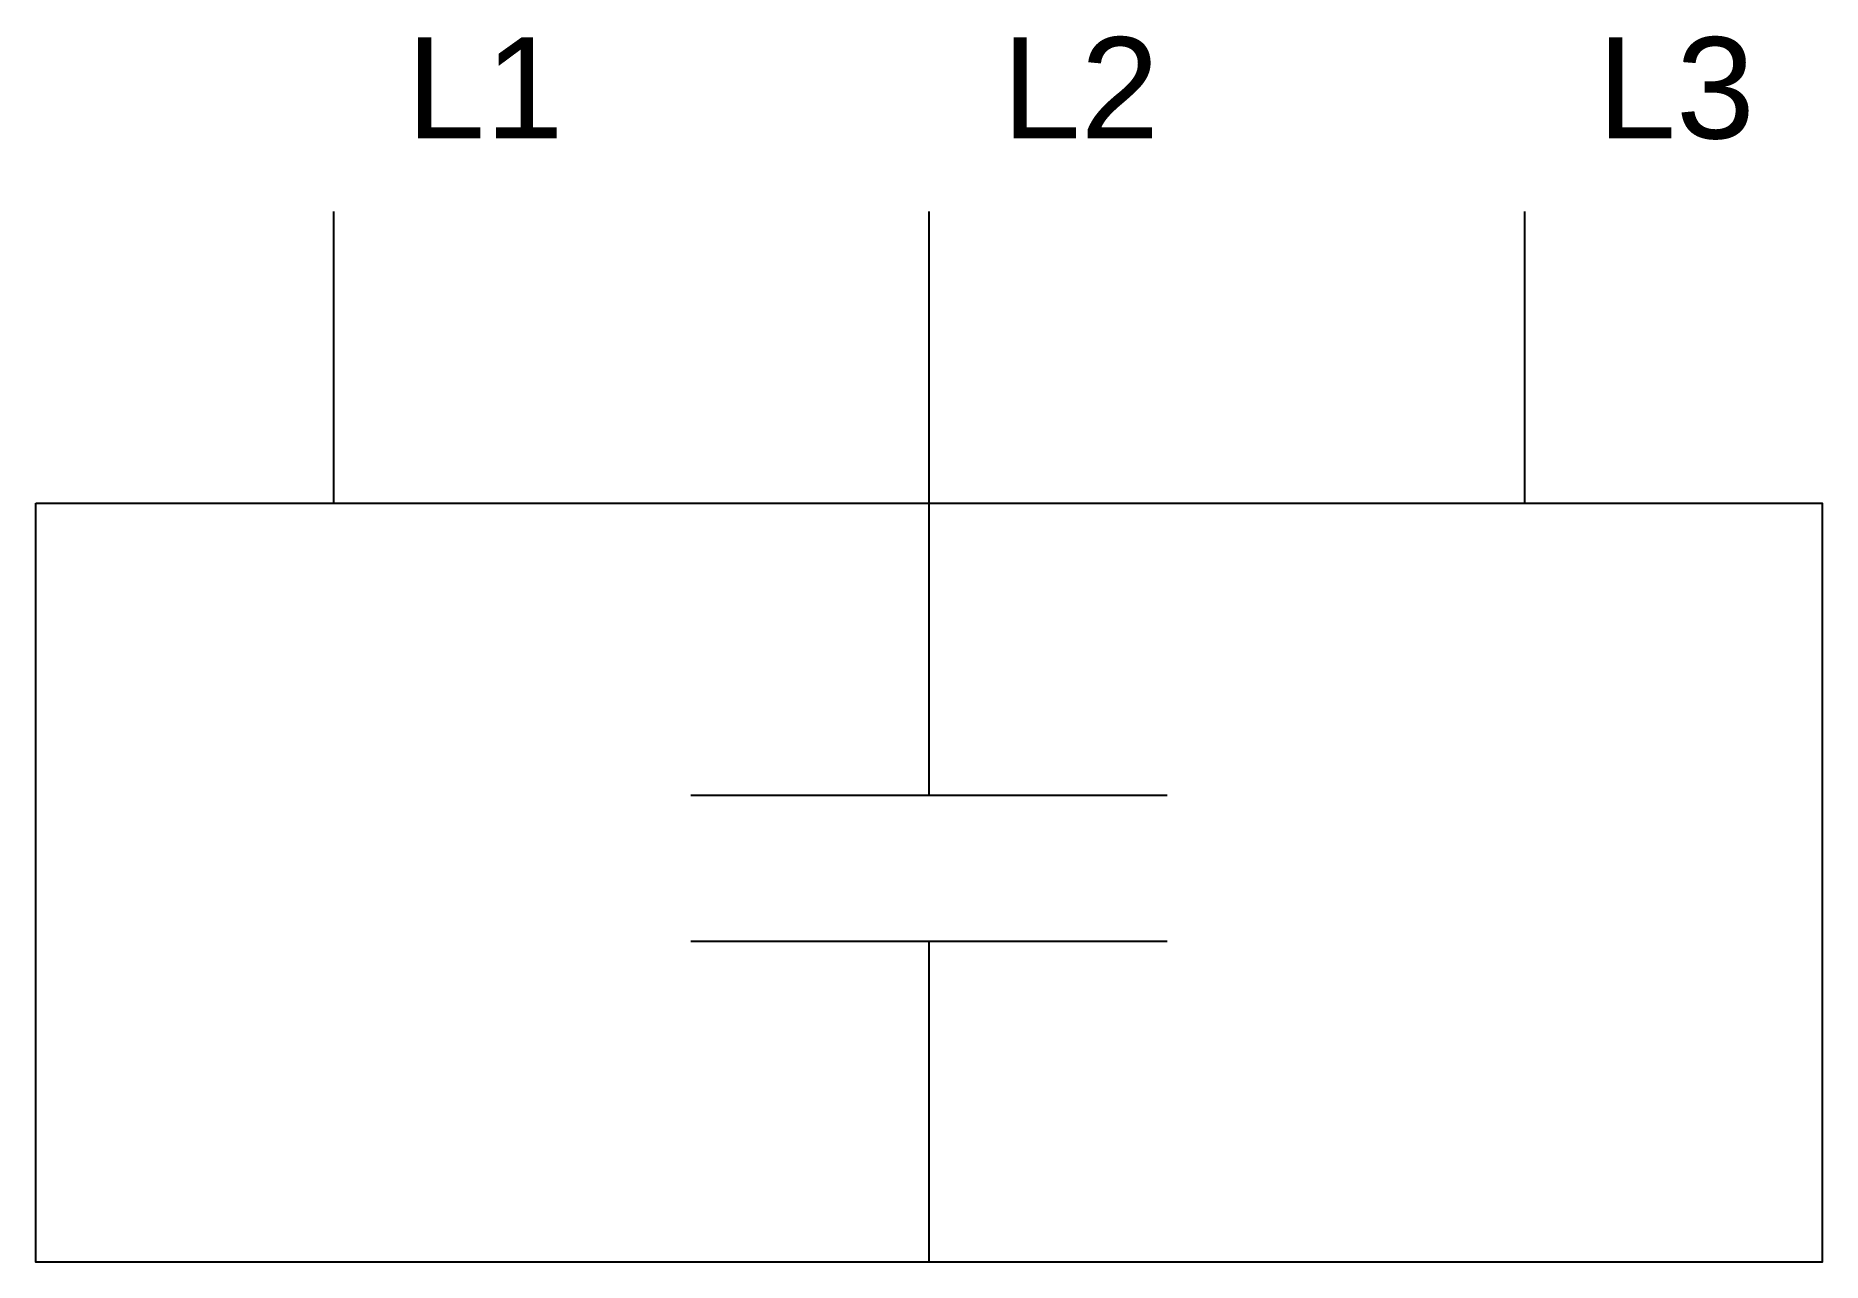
# Model space of a CAD drawing. Header units: millimetres. Extents: x -5 to 25, y -17.6 to 3.
import ezdxf
from ezdxf.enums import TextEntityAlignment as Align

# ---------------------------------------------------------------- set-up
doc = ezdxf.new("R2010")
doc.units = ezdxf.units.MM
doc.layers.get('0').update_dxf_attribs({"linetype": 'CONTINUOUS'})
doc.styles.add('ARIAL', font='arial.ttf')

# ---------------------------------------------------------------- blocks, each defined once
blk = doc.blocks.new('291_E_LV_MLD_IEC60617_capacitor_3p')
at = {"true_color": 0x0000ff}
for p, q in [((0, 0), (0, -4.902)), ((10, 0), (10, -4.902)), ((20, 0), (20, -4.902)), ((10, -4.902), (10, -9.804)), ((6, -9.804), (14, -9.804)), ((6, -12.255), (14, -12.255)), ((10, -12.255), (10, -17.647))]:
    blk.add_line(p, q, dxfattribs=at)
blk.add_lwpolyline([(-5, -4.902), (25, -4.902), (25, -17.647), (-5, -17.647)], close=True, dxfattribs=at)
at = {"true_color": 0x0000ff, "style": 'ARIAL'}
for s, p in [('L1', (1.225, 1.225)), ('L2', (11.225, 1.225)), ('L3', (21.225, 1.225))]:
    blk.add_text(s, height=1.7, dxfattribs=at).set_placement(p)
blk.add_attdef('TAG', text='', height=2.5, dxfattribs=at).set_placement((-7, -2.2), align=Align.RIGHT)
at = {"color": 7, "style": 'ARIAL'}
for tag, p in [('KVAR', (-7, -9)), ('VOLTAGE', (-7, -12)), ('MANUFACTURER', (-7, -15))]:
    blk.add_attdef(tag, text='', height=1.7, dxfattribs=at).set_placement(p, align=Align.RIGHT)

msp = doc.modelspace()

# ---------------------------------------------------------------- block references
msp.add_blockref('291_E_LV_MLD_IEC60617_capacitor_3p', (0, 0))

doc.saveas('drawing.dxf')
